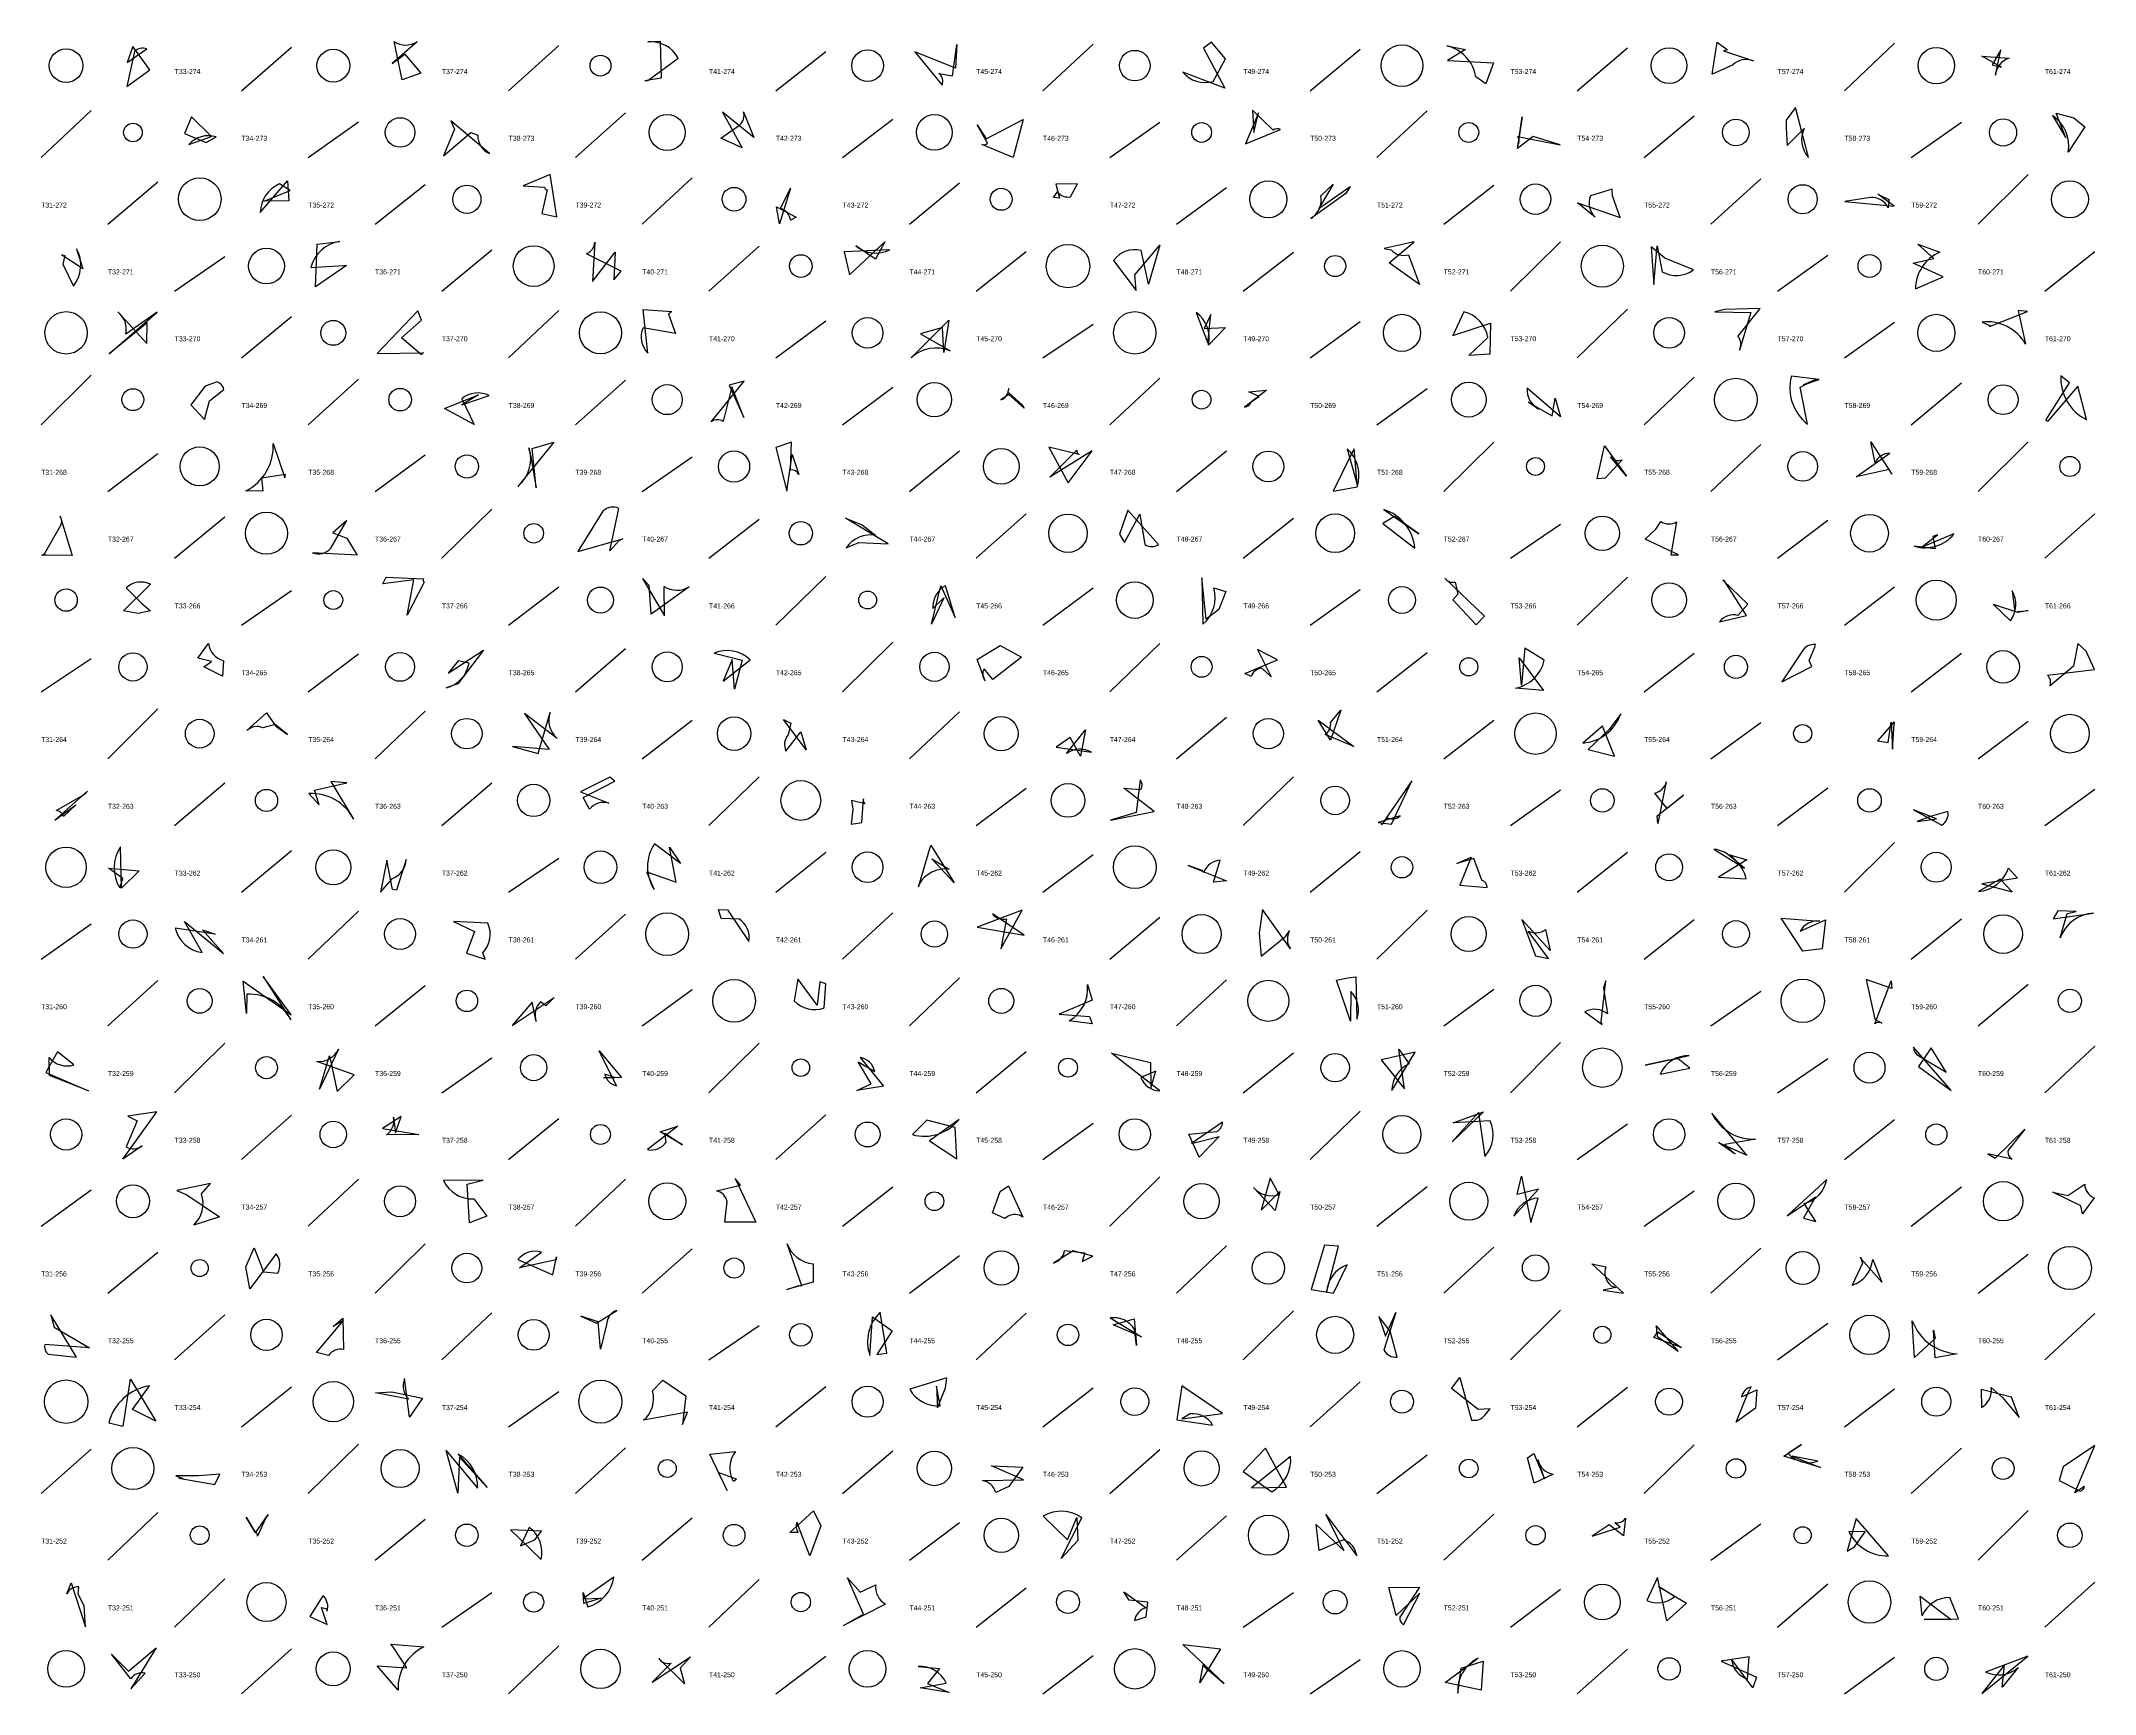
# Model space of a CAD drawing. Header units: millimetres. Extents: x -1 to 9990, y 0 to 15990.
# Drawn here: x 1240 to 2470, y 10000 to 10990 of the extents above; entities that cross this region are included whole.
import ezdxf

# ---------------------------------------------------------------- set-up
doc = ezdxf.new("R2010")
doc.units = ezdxf.units.MM
doc.layers.add('TEXT', color=3, linetype='Continuous')
doc.layers.add('WALL', color=1, linetype='Continuous')

msp = doc.modelspace()

# ---------------------------------------------------------------- linework, layer by layer
for points in [[(1295, 10986.5), (1291.5, 10976.9), (1303.4, 10985, 0.3), (1295.9, 10983.4), (1291.4, 10962.6), (1305.2, 10972.5)], [(1467.4, 10970.6), (1456.3, 10966.6), (1451.5, 10989.4, 0.3), (1465.2, 10989.3), (1450.3, 10976.2), (1457.9, 10981.9)], [(1601.5, 10965.9), (1603.3, 10966.1), (1621.6, 10979.4, 0.3), (1603.4, 10989.2), (1610.7, 10989.7), (1611.4, 10967.5)], [(1787.6, 10973.5), (1763.2, 10983.2), (1779.7, 10963.3, 0.3), (1777.7, 10970.3), (1785.9, 10968.9), (1788.5, 10987.7)], [(1936.2, 10985.4), (1949, 10961.5), (1923.7, 10971.2, 0.3), (1941.9, 10965.6), (1949.3, 10979.1), (1941, 10989)], [(2109.8, 10976.6), (2105.2, 10964.1), (2099.3, 10968.3, 0.3), (2081.8, 10986.9), (2093, 10984.7), (2082.3, 10978)], [(2250, 10984.4), (2247.6, 10983.9), (2265.6, 10977.8, 0.3), (2253, 10975.3), (2240.7, 10969.9), (2243.8, 10989)], [(2414.1, 10974.1), (2402.2, 10980.7), (2418.6, 10979.5, 0.3), (2410.4, 10969.4), (2413.7, 10984.4), (2408.4, 10975.5)], [(1659.8, 10925.7), (1647.1, 10931.6), (1658.2, 10939.4, 0.3), (1660.7, 10947.4), (1666.9, 10932), (1648, 10947.2)], [(1969.1, 10946.7), (1961.3, 10928.1), (1982.2, 10936.7, 0.3), (1977.9, 10936.3), (1965.4, 10948.4), (1966.2, 10934.9)], [(2285.1, 10937.6), (2285.6, 10927.1), (2295.8, 10937.3, 0.3), (2298.4, 10920.1), (2290.7, 10949.9), (2285, 10942.3)], [(1325.8, 10934.3), (1338.8, 10928.9), (1344.9, 10932.3, 0.3), (1328.4, 10927.7), (1342, 10932.5), (1330, 10944.4)], [(1481, 10921), (1497.3, 10934.9), (1501.5, 10933.4, 0.3), (1508.6, 10922.4), (1485.3, 10942), (1487.6, 10936.9)], [(1828.1, 10942.8), (1822.2, 10920.1), (1803.3, 10927.7, 0.3), (1806.7, 10928.6), (1800.6, 10939.5), (1806, 10931.1)], [(2124.1, 10925.4), (2126.9, 10944.3), (2124.4, 10927.1, 0.3), (2124.3, 10932.5), (2149.8, 10927.5), (2133.6, 10932.5)], [(2457.4, 10943.8), (2463.9, 10938.4), (2454, 10923.1, 0.3), (2444.5, 10945.2), (2452.6, 10931.7), (2446.7, 10946.5)], [(1373.7, 10893.8), (1389.2, 10900.2), (1382.8, 10904.2, 0.3), (1371.3, 10887), (1387.5, 10906.1), (1388.4, 10894.1)], [(1544.9, 10909.8), (1528.8, 10903), (1541.4, 10902.2, 0.3), (1543, 10900.6), (1539.8, 10886.5), (1548.8, 10884.4)], [(1680.5, 10890.5), (1692.3, 10884.2), (1688.9, 10882.4, 0.3), (1682.9, 10889.4), (1688.8, 10901.7), (1682.2, 10880.3)], [(1849.9, 10895.6), (1846.3, 10896), (1848.7, 10899.5, 0.3), (1856.4, 10896.5), (1860.6, 10904.3), (1847.7, 10904)], [(2023.9, 10902.7), (2021.4, 10898.5), (2000.5, 10883.4, 0.3), (2006.5, 10897), (2013.8, 10904.1), (2005.2, 10889.4)], [(2181, 10897), (2180.8, 10901.1), (2167.9, 10897, 0.3), (2170.7, 10884.2), (2160.2, 10892.8), (2185.7, 10884.1)], [(2339.9, 10898), (2346.5, 10894.8), (2346.2, 10889.9, 0.3), (2335.5, 10896.1), (2320.3, 10893.7), (2349.8, 10890.9)], [(1254.2, 10861.3), (1253, 10856.2), (1259.4, 10843, 0.3), (1261.3, 10865.3), (1265, 10853.4), (1252.2, 10861.8)], [(1404.4, 10842.6), (1405.3, 10868.2), (1418.9, 10869.7, 0.3), (1401.5, 10854.2), (1421.4, 10855.4), (1422.9, 10855.3)], [(1583.1, 10846.7), (1587.4, 10851.9), (1566.7, 10862.4, 0.3), (1571.6, 10869.4), (1570.3, 10845.7), (1583.8, 10863.3)], [(1745.3, 10869.6), (1739.8, 10859.1), (1727.9, 10867.1, 0.3), (1748.3, 10864.8), (1720.9, 10863.6), (1724.1, 10849.7)], [(1910, 10867.6), (1903.2, 10844.1), (1898.9, 10864.4, 0.3), (1882.2, 10858.3), (1895.9, 10840.3), (1895.1, 10849.7)], [(2062.3, 10869.6), (2044.4, 10865.6), (2048.6, 10864.7, 0.3), (2058.9, 10861.8), (2065.6, 10843.9), (2047.4, 10856.9)], [(2205.8, 10843.9), (2207.8, 10867.1), (2210.9, 10851.6, 0.3), (2229.5, 10852.7), (2212.4, 10859.8), (2204.3, 10866.6)], [(2373.6, 10859.6), (2364, 10868.1), (2377.2, 10863.3, 0.3), (2362.5, 10841.3), (2379.2, 10848.5), (2361.1, 10856.7)], [(1280.7, 10802.5), (1309.6, 10827.3), (1290.7, 10814.3, 0.3), (1286, 10827.5), (1303.3, 10808.6), (1303.5, 10821.1)], [(1465.7, 10828.1), (1441.2, 10802.7), (1469.1, 10803.1, 0.3), (1467.9, 10801.9), (1455.9, 10812), (1467.9, 10822.5)], [(1615.8, 10826.1), (1620, 10814.6), (1600.5, 10818.1, 0.3), (1603.4, 10802.8), (1600.5, 10829), (1617.7, 10827.7)], [(1936.6, 10817.6), (1949.4, 10818.2), (1939.2, 10807.7, 0.3), (1931.7, 10827.2), (1938.7, 10808.8), (1940.6, 10826)], [(2107.6, 10802.2), (2095, 10801.4), (2106.5, 10812.2, 0.3), (2092, 10827.6), (2085.4, 10813.4), (2108.1, 10820.9)], [(2242.4, 10827.5), (2264, 10827.2), (2257.1, 10804.6, 0.3), (2256.2, 10812.9), (2269.6, 10829.5), (2248.4, 10829)], [(2429.6, 10827.8), (2424, 10828.4), (2428.4, 10808.3, 0.3), (2402.4, 10821.5), (2407.5, 10819.2), (2406.8, 10818.9)], [(1779.9, 10818.3), (1766.6, 10814.5), (1784.4, 10804.2, 0.3), (1761.1, 10800), (1783.7, 10822.5), (1780.6, 10803.3)], [(2295.4, 10783.9), (2304.9, 10787), (2288.2, 10789.1, 0.3), (2297.9, 10760.4), (2293.5, 10782.5), (2302.8, 10787)], [(2440.6, 10762.7), (2454.8, 10785.1), (2449.6, 10789.3, 0.3), (2464.9, 10763.1), (2459.8, 10783), (2441.6, 10761.9)], [(1337.8, 10763.2), (1340.9, 10774.2), (1349.4, 10781, 0.3), (1345.4, 10785.6), (1338.2, 10783), (1329.6, 10771.9)], [(1502, 10777.9), (1491.9, 10772), (1508.4, 10777.4, 0.3), (1492, 10775.5), (1499.3, 10760.2), (1481.6, 10769.8)], [(1660.8, 10764.3), (1653.6, 10782.7), (1648.5, 10762, 0.3), (1641.4, 10761.8), (1661.1, 10786.1), (1652.1, 10783.6)], [(1828.7, 10769.9), (1819.5, 10778.1), (1814.8, 10774.8, 0.3), (1819.5, 10781.7), (1818.9, 10779.7), (1827.9, 10771.5)], [(1973.9, 10780.7), (1972.6, 10779.6), (1960.8, 10770.5, 0.3), (1964.8, 10773.9), (1969.4, 10776.9), (1963.3, 10779.7)], [(2146.8, 10775.8), (2149.9, 10764.8), (2129.9, 10781.9, 0.3), (2136.8, 10769.4), (2130.6, 10773.4), (2145, 10765.4)], [(1372.1, 10728), (1372.9, 10720.3), (1362.6, 10720.4, 0.3), (1379, 10748.7), (1385.9, 10728.1), (1386.4, 10730.2)], [(1534.2, 10745.7), (1547, 10749.5), (1525.6, 10723, 0.3), (1532.2, 10746.2), (1533.4, 10740.7), (1536.4, 10722.3)], [(1686.6, 10720.3), (1689.9, 10742.2), (1693.9, 10730.1, 0.3), (1688.8, 10733), (1689.4, 10749.6), (1680, 10746.4)], [(1869.4, 10744.4), (1844.1, 10728.5), (1860.2, 10744.8, 0.3), (1861.6, 10742.1), (1843.5, 10746.6), (1855.1, 10725.2)], [(2024.6, 10742.2), (2013.9, 10720.3), (2028.1, 10722.7, 0.3), (2022.1, 10745.6), (2028.2, 10724.2), (2026.3, 10745.5)], [(2176.2, 10747.4), (2189.5, 10729.2), (2179.8, 10740.7, 0.3), (2186.8, 10739), (2176.6, 10727.9), (2172, 10727.6)], [(2346.7, 10733.2), (2327.1, 10728.7), (2347.1, 10742.9, 0.3), (2338.4, 10737.2), (2335.7, 10749.7), (2348.3, 10730.4)], [(1240.4, 10681.9), (1242.1, 10682.7), (1251.6, 10699.5, 0.3), (1251.4, 10705.2), (1258.6, 10681.7), (1243.3, 10681.8)], [(1423.1, 10692.1), (1429.2, 10681.9), (1402.6, 10683.2, 0.3), (1413.5, 10686), (1423.2, 10702.6), (1414.7, 10695.2)], [(1586.1, 10690.4), (1580.7, 10684.5), (1586.1, 10709.9, 0.3), (1576.5, 10708.3), (1561.4, 10684.1), (1588.4, 10691.7)], [(1721.8, 10704), (1731.8, 10700.1), (1740, 10693.7, 0.3), (1722.1, 10686.2), (1729.7, 10689.4), (1747.4, 10688.6)], [(1888.8, 10689.5), (1898, 10706.4), (1901.1, 10688.2, 0.3), (1909.1, 10688.2), (1890.9, 10708.8), (1885.8, 10694.4)], [(2050.6, 10705.1), (2043.5, 10700.9), (2062.8, 10686, 0.3), (2044.2, 10709.2), (2050.8, 10704.6), (2065.2, 10694.6)], [(2200.7, 10691.4), (2207.1, 10697.5), (2210, 10702.1, 0.3), (2219.5, 10701.9), (2216.1, 10682), (2220.6, 10682.1)], [(2373, 10693), (2374.4, 10685.6), (2361.8, 10687.2, 0.3), (2385.6, 10694.6), (2365.9, 10686.5), (2375.7, 10694)], [(1298.1, 10647), (1289.4, 10648.5), (1305.5, 10664.5, 0.3), (1290.9, 10662.4), (1300.3, 10652.9), (1305.5, 10648.6)], [(1444.6, 10664.8), (1446.7, 10668.7), (1469, 10667.8, 0.3), (1469.4, 10665.7), (1459.2, 10646), (1463.2, 10667.1)], [(1600.1, 10667.9), (1613.4, 10645.5), (1613.2, 10663.2, 0.3), (1628.1, 10663), (1605.4, 10646.5), (1604.2, 10663.7)], [(1937.8, 10643.5), (1935.2, 10668.4), (1935.7, 10640.5, 0.3), (1942.3, 10662.4), (1949.5, 10660.1), (1945.4, 10649.3)], [(2099.4, 10640.2), (2104.4, 10645.3), (2080.6, 10668.1, 0.3), (2086.9, 10665.8), (2088.4, 10658.6), (2085.4, 10655.2)], [(2247.2, 10666.9), (2262.1, 10652.6), (2256.2, 10645.8, 0.3), (2245.2, 10641.9), (2261.3, 10645.8), (2248, 10666.7)], [(1778.9, 10663.5), (1787.5, 10644.6), (1781.7, 10663.6, 0.3), (1774.1, 10649.9), (1780.7, 10656.4), (1773.3, 10640.6)], [(2423.9, 10647.5), (2409.2, 10652.4), (2419.4, 10642.6, 0.3), (2420.4, 10660.5), (2422, 10648), (2430, 10648.8)], [(1342, 10618.2), (1333.9, 10620.2), (1340.3, 10628.9, 0.3), (1349.2, 10618.7), (1348.7, 10609.4), (1337.5, 10615)], [(1827.1, 10620.8), (1810, 10607.5), (1804.7, 10613.8, 0.3), (1805.3, 10606.7), (1800.7, 10619.5), (1814.3, 10627.8)], [(2298.8, 10618.9), (2302.2, 10626.8), (2302.6, 10628.3, 0.3), (2294.8, 10624.5), (2282.5, 10606.1), (2300.5, 10615.3)], [(2459.8, 10629), (2457.1, 10615.5), (2443.1, 10603.7, 0.3), (2441.6, 10610.1), (2469.8, 10613.5), (2464.8, 10624.3)], [(1504.9, 10624.9), (1489.5, 10604.8), (1482.5, 10602.4, 0.3), (1496.3, 10617.3), (1489.8, 10618.6), (1483.7, 10611.2)], [(1653.9, 10619.4), (1648.4, 10606.5), (1664.6, 10619.3, 0.3), (1643, 10623.2), (1659.8, 10619), (1655.2, 10601.6)], [(1968.4, 10625.3), (1976.6, 10609.1), (1971.1, 10614.2, 0.3), (1964.7, 10609.3), (1961, 10611), (1980.4, 10619.2)], [(2125.1, 10620.5), (2139.7, 10600.8), (2123, 10602.3, 0.3), (2140.2, 10619), (2128.6, 10626.2), (2126.5, 10604.1)], [(1387.5, 10574.4), (1380.1, 10580.5), (1372.9, 10578.5, 0.3), (1363.3, 10576.9), (1375.1, 10587.4), (1380.3, 10579.7)], [(1522.4, 10567.3), (1537.6, 10563.2), (1544.8, 10587.7, 0.3), (1549, 10572.2), (1529.5, 10587.1), (1544.3, 10565.5)], [(1684.7, 10583.5), (1689, 10581.2), (1687.4, 10574.3, 0.3), (1686.1, 10564.6), (1695, 10576), (1698.2, 10565.3)], [(2004.9, 10583), (2026.2, 10567.3), (2009.1, 10574.5, 0.3), (2012.2, 10581.7), (2018.4, 10589.1), (2012.3, 10571.1)], [(2182.3, 10561.6), (2175.1, 10579.5), (2163.4, 10569.4, 0.3), (2186, 10586.8), (2179.1, 10577.4), (2166.5, 10565.5)], [(2348, 10581.8), (2348.7, 10565.8), (2349.8, 10580.9, 0.3), (2349.7, 10582), (2339.7, 10570.8), (2346.2, 10569.8)], [(1856.3, 10572.8), (1847.9, 10566.9), (1869, 10563.9, 0.3), (1854.1, 10563.1), (1865.5, 10577.2), (1862.4, 10561.6)], [(1423.1, 10545.5), (1413.6, 10546.3), (1427.2, 10523.7, 0.3), (1400.4, 10539.1), (1406.6, 10532.4), (1403.7, 10541.2)], [(1580.6, 10548.9), (1563.1, 10540.1), (1580, 10533.4, 0.3), (1568.5, 10529.8), (1564.6, 10536.8), (1583.6, 10546.6)], [(1906.6, 10528.4), (1888.5, 10542.3), (1898.7, 10541.5, 0.3), (1898.3, 10547.4), (1895.8, 10527.7), (1880.5, 10523.2)], [(2060.9, 10546.8), (2042.7, 10520.5), (2046.3, 10524.6, 0.3), (2054, 10525.8), (2040.8, 10521.9), (2048.7, 10520.8)], [(2223.6, 10538.2), (2213.9, 10530.2), (2206.4, 10539.4, 0.3), (2213.3, 10546.2), (2208.3, 10521.3), (2207.9, 10525.8)], [(1248.2, 10523.2), (1260.8, 10532.3), (1253.5, 10525.4, 0.3), (1249.1, 10528.9), (1266.2, 10538.8), (1267.8, 10540.5)], [(1725.1, 10520.9), (1731.6, 10521.8), (1732.5, 10535.9, 0.3), (1733.5, 10533), (1725.3, 10534.9), (1726.1, 10529.8)], [(2375.1, 10523.9), (2361.3, 10529.3), (2378.3, 10520.2, 0.3), (2382, 10528.4), (2372.2, 10525.6), (2363.5, 10522.4)], [(1298.8, 10492.8), (1288.2, 10482.5), (1287.6, 10507.3, 0.3), (1287.2, 10482.6), (1289, 10488.2), (1280.3, 10494.4)], [(1616.3, 10507.1), (1622.9, 10497.3), (1607.4, 10509.1, 0.3), (1607.2, 10481.7), (1602.7, 10492.3), (1620.4, 10486)], [(1786.8, 10485.7), (1773.4, 10500.1), (1783.9, 10493.9, 0.3), (1765.8, 10484.8), (1765.5, 10483.3), (1772.8, 10508.3)], [(2261.6, 10499.5), (2244.5, 10489.1), (2261.2, 10488, 0.3), (2241.8, 10505.9), (2260.2, 10494.5), (2249.9, 10502.9)], [(1447, 10499.3), (1443.2, 10480), (1450.4, 10488.2, 0.3), (1458.6, 10499.6), (1452.9, 10481.3), (1450.4, 10481.6)], [(1949.9, 10486.9), (1942.1, 10486), (1946.1, 10499.2, 0.3), (1936.3, 10491.9), (1935.3, 10493), (1926.9, 10496.1)], [(2096.5, 10501), (2089.6, 10484.3), (2106.1, 10482.9, 0.3), (2102.8, 10487.3), (2098, 10500.3), (2087.8, 10497.3)], [(2420.4, 10480.3), (2413.2, 10487.8), (2400.3, 10480.5, 0.3), (2418.3, 10494.5), (2423.7, 10488.5), (2402.2, 10485)], [(1645.6, 10469.8), (1651, 10469.6), (1663.9, 10450.6, 0.3), (1657.9, 10464.1), (1658.5, 10464), (1647.2, 10464.3)], [(1800.7, 10459.1), (1828.7, 10454.4), (1809.7, 10467.1, 0.3), (1818.1, 10464.2), (1814.8, 10446.2), (1827.6, 10469.4)], [(1970.7, 10441.8), (1985.4, 10453.7), (1987.7, 10457, 0.3), (1988.3, 10446.1), (1971.5, 10469.7), (1969.5, 10455.6)], [(2447.7, 10469), (2444.9, 10464.2), (2469.1, 10467.5, 0.3), (2449.2, 10452.8), (2453.3, 10467.3), (2458.8, 10468.6)], [(1336.7, 10457.6), (1344.3, 10454.9), (1320.3, 10458.5, 0.3), (1336.4, 10443.9), (1325.9, 10462.5), (1349.3, 10443.4)], [(1494.7, 10443.6), (1506, 10440), (1504.6, 10443.8, 0.3), (1507.6, 10461.5), (1486.9, 10462.5), (1499.5, 10456.6)], [(2135, 10442), (2142.8, 10440.3), (2130.5, 10456.8, 0.3), (2140.9, 10457.8), (2143.8, 10445.1), (2126.8, 10463.7)], [(2295, 10444.8), (2282, 10464.5), (2305.2, 10462.8, 0.3), (2293.4, 10456.7), (2308.6, 10463.5), (2306.6, 10446.2)], [(1389.8, 10406.7), (1373.1, 10429.5), (1389.5, 10403.6, 0.3), (1363.3, 10419), (1363.1, 10407.5), (1361, 10426.7)], [(1704.7, 10412.5), (1693.2, 10428.1), (1691, 10415, 0.3), (1708.9, 10410.8), (1710, 10425.2), (1706.4, 10426.3)], [(1867.9, 10405.6), (1869.5, 10401.3), (1855.7, 10403.1, 0.3), (1866.6, 10424.7), (1869.4, 10415.5), (1849.8, 10407)], [(2022.6, 10428.8), (2027.4, 10429.4), (2027.9, 10404, 0.3), (2024.3, 10420.7), (2024.2, 10402.9), (2015.7, 10427.4)], [(2177, 10427), (2175.7, 10422.8), (2178, 10407.3, 0.3), (2164.6, 10408.5), (2174.8, 10400.8), (2174.4, 10402.5)], [(2333.1, 10427.7), (2338.2, 10404.1), (2342.4, 10401.7, 0.3), (2338.2, 10401.2), (2347.9, 10427), (2348.4, 10422.4)], [(1547.3, 10417), (1542.2, 10412.1), (1539.1, 10414.4, 0.3), (1536.5, 10402.6), (1534.1, 10414.3), (1522.1, 10400.2)], [(1268.5, 10361.2), (1245.1, 10370.4), (1244.9, 10381, 0.3), (1259.6, 10376.6), (1249.9, 10384.5), (1242.8, 10372.1)], [(1417.4, 10360.7), (1427.6, 10370.8), (1405.2, 10378.6, 0.3), (1418.2, 10386.1), (1406.7, 10362.2), (1412.7, 10382)], [(1576.8, 10368.9), (1583.5, 10369.2), (1577.7, 10371.2, 0.3), (1584.7, 10364.1), (1574.2, 10385.1), (1587.6, 10369.1)], [(1904.6, 10362.9), (1907.7, 10373), (1898.6, 10369.1, 0.3), (1909.9, 10361.1), (1881, 10383.7), (1904.5, 10378)], [(2056.5, 10362.4), (2053.2, 10386.1), (2059.3, 10377.2, 0.3), (2049, 10361.3), (2062.9, 10384.3), (2042.6, 10379.7)], [(2214.4, 10379.5), (2200.6, 10376.4), (2227.1, 10382.2, 0.3), (2209.6, 10371.2), (2227.5, 10374.6), (2220.5, 10380.2)], [(2364.3, 10375.6), (2383.9, 10361.4), (2361.4, 10387.3, 0.3), (2364.6, 10382.1), (2380.9, 10372.4), (2372, 10386.9)], [(1737.1, 10365.3), (1729.3, 10378.4), (1739.3, 10372.7, 0.3), (1730.5, 10381.1), (1744.5, 10364), (1728.5, 10361.3)], [(1292, 10345.9), (1297.5, 10343.1), (1290.9, 10327.5, 0.3), (1300.5, 10328.2), (1288.9, 10320.2), (1309.4, 10348.6)], [(1444.4, 10338.6), (1466.3, 10335), (1446.8, 10334.8, 0.3), (1451.1, 10345.3), (1452.3, 10336), (1455.7, 10345.7)], [(2085, 10330.6), (2100.8, 10348.2), (2104.7, 10321.9, 0.3), (2107.9, 10343.1), (2085.6, 10342), (2103.9, 10348.6)], [(2244.6, 10330.1), (2261.6, 10322.6), (2240.6, 10347.7, 0.3), (2266.8, 10332.2), (2248.3, 10329), (2254.6, 10323.3)], [(1610.7, 10336.6), (1621.3, 10339.9), (1603.1, 10325.9, 0.3), (1614.4, 10330.4), (1613.6, 10335.7), (1624.1, 10328.7)], [(1787.4, 10339.2), (1770.4, 10343.6), (1761.8, 10334.9, 0.3), (1789.8, 10344), (1772, 10331.2), (1788.4, 10320.4)], [(1933.6, 10321.4), (1927.4, 10335.2), (1944.1, 10336.8, 0.3), (1947.5, 10342.3), (1928.9, 10329.5), (1945.5, 10333.7)], [(2410.3, 10320.9), (2428.1, 10338.1), (2418.2, 10325.7, 0.3), (2419, 10321.4), (2420.4, 10320.2), (2405.8, 10323.5)], [(1495.1, 10305.2), (1504.7, 10307.7), (1481, 10307.4, 0.3), (1499.1, 10296.4), (1507, 10286), (1496.6, 10282)], [(1668, 10282.5), (1649.5, 10282.5), (1650.8, 10294.9, 0.3), (1644.5, 10301.2), (1658.8, 10304.7), (1655.6, 10308.7)], [(1981.9, 10300.8), (1979.1, 10289.4), (1966.1, 10303.2, 0.3), (1981.4, 10299), (1976.1, 10308.9), (1970.6, 10289.6)], [(2126.5, 10310), (2132.1, 10282.2), (2136.5, 10296.9, 0.3), (2122, 10286.1), (2136.7, 10302.3), (2124, 10299.1)], [(2295.4, 10284.8), (2302.8, 10282.8), (2295.8, 10293.6, 0.3), (2309.4, 10308), (2285.6, 10286.2), (2302.7, 10297.7)], [(1327.3, 10298.9), (1346.8, 10285.7), (1331.4, 10280.7, 0.3), (1336, 10299.4), (1341.5, 10305.6), (1321.3, 10301.4)], [(1814.3, 10300.9), (1819.4, 10304.3), (1828, 10285.5, 0.3), (1819.1, 10286), (1817.1, 10284.6), (1809.7, 10288.1)], [(2444.8, 10300.5), (2453.7, 10298.4), (2463.9, 10305.2, 0.3), (2469.5, 10297.1), (2462.5, 10287.5), (2461.5, 10292.3)], [(1367.6, 10267.2), (1373.2, 10252.8), (1381.7, 10252, 0.3), (1380.8, 10263.6), (1365, 10242.6), (1362.6, 10255.7)], [(1548.5, 10260), (1526.6, 10255.2), (1539.6, 10264.6, 0.3), (1525.6, 10260.1), (1546.4, 10251), (1548.7, 10261.7)], [(1693.8, 10244.6), (1695.6, 10244.4), (1686.9, 10269.5, 0.3), (1702.3, 10257.6), (1702.3, 10246.5), (1686.6, 10242.1)], [(1869.9, 10262.1), (1858, 10265.4), (1846.3, 10258, 0.3), (1853, 10265.6), (1865, 10264.1), (1863.5, 10259)], [(2000.7, 10242.2), (2014.1, 10240), (2022.2, 10256.9, 0.3), (2009.8, 10240.4), (2017, 10268.2), (2008.7, 10268.8)], [(2329.6, 10261.5), (2330.9, 10257.9), (2324.7, 10244.8, 0.3), (2336.9, 10260.1), (2342.4, 10246.6), (2329.9, 10260.7)], [(2187.7, 10240), (2168.7, 10257.5), (2177, 10255.8, 0.3), (2180.2, 10244.4), (2183.1, 10243.3), (2175.4, 10241.7)], [(1247.9, 10219.7), (1269, 10207.3), (1242.3, 10209.2, 0.3), (1244.2, 10203.5), (1261.2, 10201.6), (1245.9, 10226.9)], [(1415, 10220.1), (1420.7, 10225), (1421.2, 10206.2, 0.3), (1412.2, 10202.7), (1404.9, 10204.5), (1421.2, 10223.6)], [(1563.2, 10226.1), (1572.6, 10222), (1584.8, 10229.6, 0.3), (1578.8, 10222), (1575, 10206.5), (1573.6, 10222.8)], [(1740.5, 10203.3), (1746.6, 10204), (1742.5, 10228.5, 0.3), (1736.4, 10202.7), (1737.9, 10225.7), (1749.6, 10217.4)], [(1894.7, 10224.5), (1896.1, 10208.6), (1894.9, 10218.3, 0.3), (1880.2, 10225.1), (1899, 10213.8), (1882.1, 10221)], [(2045.1, 10214.2), (2051.4, 10228.3), (2044.2, 10205.8, 0.3), (2052.1, 10201.7), (2047.9, 10217.2), (2041.1, 10225.9)], [(2374.3, 10212.8), (2361.9, 10201.5), (2360.6, 10223.4, 0.3), (2387.6, 10203.7), (2374.3, 10201.3), (2373.3, 10217.9)], [(2208.3, 10216.9), (2222.4, 10207.4), (2205.9, 10213.5, 0.3), (2207.2, 10220.5), (2220.4, 10205), (2208, 10213.8)], [(1308.8, 10163.3), (1294.8, 10170.3), (1305, 10184.5, 0.3), (1280.5, 10162.3), (1289.1, 10160.4), (1293.5, 10188.4)], [(1468.5, 10177.1), (1460.7, 10165.8), (1457.7, 10188.9, 0.3), (1460.2, 10176.4), (1440.2, 10180.3), (1450.1, 10180.9)], [(1624.1, 10161.4), (1627.1, 10168.7), (1600.8, 10163.9, 0.3), (1606.2, 10181.4), (1612.4, 10187.9), (1626.1, 10178.4)], [(1781.7, 10183.2), (1782.5, 10189.3), (1760.2, 10182.5, 0.3), (1778.5, 10172.6), (1776.3, 10184.3), (1776.8, 10171.3)], [(1923.1, 10184.5), (1920.2, 10164.1), (1941.6, 10161, 0.3), (1928.2, 10167.7), (1923.2, 10164.8), (1947.5, 10167.9)], [(2084.7, 10182.9), (2089.7, 10189.4), (2096.7, 10164, 0.3), (2104.6, 10167), (2107.9, 10170.8), (2100.7, 10170.4)], [(2255.1, 10162.8), (2261.9, 10179.5), (2264.2, 10183.8, 0.3), (2258.3, 10177.9), (2267.6, 10182), (2266.8, 10171.2)], [(2420, 10177.7), (2401.8, 10182.2), (2402.1, 10171.5, 0.3), (2407.9, 10183.4), (2414.7, 10177.4), (2424.7, 10165.6)], [(2283.6, 10142.4), (2294.3, 10149.3), (2286.3, 10143.9, 0.3), (2304.1, 10139.3), (2288.6, 10142.3), (2305.7, 10135.6)], [(2450.9, 10136), (2448.5, 10127.8), (2461.2, 10121.5, 0.3), (2463.8, 10124.3), (2457.9, 10120.5), (2470, 10148.7)], [(1489.5, 10120.3), (1482.6, 10145.8), (1501.3, 10123.2, 0.3), (1489.8, 10143.5), (1507.2, 10123.7), (1490.6, 10141.7)], [(1650.9, 10121.9), (1640.6, 10143.6), (1655.8, 10145.1, 0.3), (1654.5, 10127.3), (1656.4, 10128.6), (1645.5, 10132.6)], [(1827.9, 10135.7), (1819.5, 10124.3), (1811.7, 10120.6, 0.3), (1803.7, 10127.8), (1828.3, 10128.2), (1809.2, 10136.5)], [(1973.3, 10147.1), (1960, 10133.2), (1977, 10121.1, 0.3), (1988.3, 10142.2), (1964.8, 10123.5), (1985.8, 10123.8)], [(2134, 10144), (2140.3, 10128.7), (2136.5, 10140.1, 0.3), (2145.6, 10131.5), (2134.2, 10126.2), (2130.1, 10141.3)], [(1334.2, 10130.5), (1320.8, 10130.6), (1324.9, 10128.9, 0.3), (1322.5, 10129.2), (1344.1, 10125.4), (1347, 10131.6)], [(1376, 10107.4), (1374.5, 10105.1), (1369.7, 10094.5, 0.3), (1368.3, 10096.9), (1362.8, 10105.8), (1368.5, 10096.4)], [(1539.7, 10097.5), (1521.1, 10098.2), (1539.5, 10080.4, 0.3), (1532.3, 10099.7), (1527.1, 10088.7), (1535.6, 10092.3)], [(1706.9, 10100.6), (1700.3, 10082.7), (1692.7, 10102.8, 0.3), (1693.5, 10096.7), (1688.5, 10096.7), (1702.5, 10109.6)], [(1860.9, 10091.9), (1851, 10081), (1863.3, 10105.4, 0.3), (1840.2, 10106.4), (1854.7, 10092.2), (1860.2, 10105.7)], [(2020.3, 10085.7), (2009.5, 10107.4), (2027.9, 10082.6, 0.3), (2019.9, 10092.2), (2005.5, 10085.8), (2003.7, 10101.4)], [(2169, 10094.4), (2185.7, 10099.9), (2182.5, 10102.5, 0.3), (2188.8, 10105.2), (2187.7, 10094.6), (2179, 10101.2)], [(2326, 10088.1), (2332.5, 10097), (2322.7, 10097.2, 0.3), (2346.4, 10082.7), (2327.1, 10105.1), (2321.7, 10085.4)], [(1265.8, 10052.7), (1262.3, 10059.8), (1262.6, 10064.1, 0.3), (1255.4, 10059.9), (1258, 10066.6), (1266.7, 10040.2)], [(1565.1, 10054.1), (1564.7, 10060.7), (1567.4, 10052.1, 0.3), (1583, 10070), (1564.5, 10057), (1575.4, 10057.3)], [(1722.9, 10069.6), (1730.5, 10061), (1739.9, 10065.4, 0.3), (1745.7, 10053.7), (1720.5, 10041), (1732.5, 10047.7)], [(2047.2, 10063.7), (2065.6, 10064), (2053.8, 10046, 0.3), (2055.9, 10041.4), (2065.7, 10060.4), (2051.6, 10046.9)], [(2213.6, 10043.7), (2208.1, 10069.7), (2201.6, 10056, 0.3), (2218.3, 10058.4), (2208.6, 10064.3), (2225.4, 10054.3)], [(1407.9, 10051.7), (1410.7, 10051.1), (1411.3, 10049.6, 0.3), (1408.8, 10058.8), (1401, 10046.3), (1411.4, 10041.5)], [(1891.7, 10056.1), (1888.4, 10061.1), (1901.8, 10051.5, 0.3), (1894.8, 10044), (1901.9, 10046.1), (1902.8, 10054.9)], [(2367.7, 10044.5), (2388.2, 10044.9), (2383.1, 10057.8, 0.3), (2366.5, 10046.8), (2365.3, 10058.5), (2383.9, 10044.6)], [(1308.9, 10027.6), (1293.7, 10003), (1302.4, 10012.5, 0.3), (1293.7, 10009.1), (1282.2, 10023.8), (1292.3, 10013.7)], [(1450.7, 10028.3), (1449.4, 10029.7), (1469.3, 10028.2, 0.3), (1453.8, 10002.3), (1441.2, 10016.8), (1459, 10015.7)], [(1946.4, 10027), (1934, 10006.6), (1936.2, 10018, 0.3), (1936.3, 10016.7), (1948.5, 10006.2), (1923.8, 10029.5)], [(1622.8, 10015.5), (1625.3, 10006.1), (1609.9, 10021.2, 0.3), (1617.4, 10018.4), (1605.9, 10007.1), (1629, 10022.3)], [(1783.9, 10000.8), (1766.4, 10003.6), (1782.1, 10006.5, 0.3), (1765.3, 10016.5), (1778.1, 10015.3), (1770.9, 10006.3)], [(2102.4, 10002.3), (2080.8, 10006.9), (2100.5, 10021.4, 0.3), (2088.4, 10000.4), (2090.4, 10015.4), (2103.6, 10019.7)], [(2267.4, 10010), (2265.2, 10003.6), (2252.3, 10020.8, 0.3), (2262, 10008.9), (2263, 10022.3), (2246.1, 10019.7)], [(2402.3, 10000.2), (2429.8, 10022.6), (2404.5, 10013.1, 0.3), (2424.1, 10015.8), (2414.5, 10004), (2415.9, 10017.5)]]:
    msp.add_lwpolyline(points, format="xyb", close=True)
for centre, radius in [((1255, 10975), 10.1), ((1415, 10975), 9.82), ((1735, 10975), 9.53), ((1895, 10975), 9.17), ((2055, 10975), 12.5), ((2215, 10975), 10.7), ((2375, 10975), 10.9), ((1575, 10975), 6.26), ((1295, 10935), 5.56), ((1455, 10935), 8.84), ((1615, 10935), 10.8), ((1775, 10935), 10.7), ((1935, 10935), 5.92), ((2095, 10935), 5.95), ((2255, 10935), 7.99), ((2415, 10935), 8.13), ((1335, 10895), 12.8), ((1495, 10895), 8.45), ((1655, 10895), 7.12), ((1815, 10895), 6.58), ((1975, 10895), 11.1), ((2135, 10895), 9.14), ((2295, 10895), 8.72), ((2455, 10895), 11.1), ((1375, 10855), 10.7), ((1535, 10855), 12.2), ((1695, 10855), 6.8), ((1855, 10855), 13), ((2015, 10855), 6.33), ((2175, 10855), 12.6), ((2335, 10855), 6.88), ((1255, 10815), 12.7), ((1575, 10815), 12.6), ((1735, 10815), 9.19), ((1895, 10815), 12.7), ((2055, 10815), 11.1), ((2215, 10815), 9.22), ((2375, 10815), 11.1), ((1415, 10815), 7.47), ((2255, 10775), 12.8), ((1295, 10775), 6.55), ((1455, 10775), 6.77), ((1615, 10775), 8.98), ((1775, 10775), 10.3), ((1935, 10775), 5.62), ((2095, 10775), 10.4), ((2415, 10775), 8.94), ((1335, 10735), 11.7), ((1495, 10735), 6.98), ((1655, 10735), 9.35), ((1815, 10735), 10.7), ((1975, 10735), 9.24), ((2135, 10735), 5.34), ((2295, 10735), 8.87), ((2455, 10735), 6.01), ((1375, 10695), 12.6), ((1695, 10695), 7), ((1855, 10695), 11.5), ((2015, 10695), 11.6), ((2175, 10695), 10.3), ((2335, 10695), 11.3), ((1535, 10695), 5.86), ((1895, 10655), 11), ((2215, 10655), 10.4), ((2375, 10655), 12), ((1255, 10655), 6.69), ((1415, 10655), 5.63), ((1575, 10655), 7.78), ((1735, 10655), 5.34), ((2055, 10655), 8.08), ((1295, 10615), 8.47), ((1455, 10615), 8.65), ((1615, 10615), 9), ((1775, 10615), 8.74), ((1935, 10615), 6.25), ((2095, 10615), 5.44), ((2255, 10615), 6.93), ((2415, 10615), 9.75), ((1335, 10575), 8.6), ((1495, 10575), 9.15), ((1655, 10575), 10), ((1815, 10575), 10.2), ((1975, 10575), 9.07), ((2135, 10575), 12.4), ((2295, 10575), 5.43), ((2455, 10575), 11.6), ((1375, 10535), 6.64), ((1535, 10535), 9.7), ((1695, 10535), 11.9), ((1855, 10535), 10.1), ((2015, 10535), 8.55), ((2175, 10535), 7.03), ((2335, 10535), 7.05), ((1255, 10495), 12.1), ((1415, 10495), 10.5), ((1575, 10495), 9.78), ((1895, 10495), 12.8), ((1735, 10495), 9.18), ((2055, 10495), 6.42), ((2215, 10495), 8.06), ((2375, 10495), 8.96), ((1615, 10455), 12.8), ((1295, 10455), 8.47), ((1455, 10455), 9.26), ((1775, 10455), 7.89), ((1935, 10455), 11.7), ((2095, 10455), 10.5), ((2255, 10455), 8.04), ((2415, 10455), 11.6), ((1335, 10415), 7.43), ((1495, 10415), 6.41), ((1655, 10415), 12.8), ((1815, 10415), 7.47), ((1975, 10415), 12.3), ((2135, 10415), 9.39), ((2295, 10415), 13), ((2455, 10415), 6.94), ((1375, 10375), 6.59), ((1535, 10375), 7.8), ((2015, 10375), 8.53), ((2175, 10375), 11.8), ((2335, 10375), 9.28), ((1695, 10375), 5.27), ((1855, 10375), 5.66), ((1255, 10335), 9.39), ((1895, 10335), 9.44), ((2055, 10335), 11.4), ((2215, 10335), 9.44), ((1415, 10335), 7.93), ((1575, 10335), 5.97), ((1735, 10335), 7.46), ((2375, 10335), 6.35), ((1295, 10295), 9.89), ((1455, 10295), 9.3), ((1615, 10295), 11.1), ((1775, 10295), 5.6), ((1935, 10295), 10.6), ((2095, 10295), 11.4), ((2255, 10295), 10.9), ((2415, 10295), 11.8), ((1335, 10255), 5.12), ((1495, 10255), 8.92), ((1655, 10255), 6.05), ((1815, 10255), 10.3), ((1975, 10255), 9.68), ((2135, 10255), 7.9), ((2295, 10255), 9.84), ((2455, 10255), 12.9), ((1375, 10215), 9.43), ((1535, 10215), 9.24), ((1695, 10215), 6.72), ((1855, 10215), 6.41), ((2015, 10215), 11.1), ((2335, 10215), 11.8), ((2175, 10215), 5.15), ((1255, 10175), 13), ((1415, 10175), 12.1), ((1575, 10175), 12.9), ((1735, 10175), 9.32), ((1895, 10175), 8.31), ((2055, 10175), 6.88), ((2215, 10175), 8.07), ((2375, 10175), 8.75), ((1295, 10135), 12.6), ((1455, 10135), 11.4), ((1615, 10135), 5.36), ((1775, 10135), 10.3), ((1935, 10135), 10.5), ((2095, 10135), 5.56), ((2255, 10135), 5.81), ((2415, 10135), 6.54), ((1335, 10095), 5.62), ((1495, 10095), 6.73), ((1655, 10095), 6.52), ((1815, 10095), 10.3), ((1975, 10095), 12), ((2135, 10095), 5.79), ((2295, 10095), 5.13), ((2455, 10095), 7.33), ((1375, 10055), 11.7), ((1855, 10055), 6.86), ((2015, 10055), 7.12), ((2175, 10055), 10.7), ((2335, 10055), 12.7), ((1535, 10055), 6.04), ((1695, 10055), 5.77), ((1255, 10015), 11), ((1415, 10015), 10.2), ((1575, 10015), 11.8), ((1735, 10015), 11), ((1895, 10015), 12.1), ((2055, 10015), 10.9), ((2215, 10015), 6.68), ((2375, 10015), 6.93)]:
    msp.add_circle(centre, radius)
at = {"layer": 'WALL'}
for p, q in [((1360, 10960), (1390, 10986.1)), ((1520, 10960), (1550, 10987.1)), ((1840, 10960), (1870, 10987.9)), ((2000, 10960), (2030, 10984.9)), ((2160, 10960), (2190, 10985.7)), ((2320, 10960), (2350, 10988.4)), ((1680, 10960), (1710, 10983.4)), ((1240, 10920), (1270, 10948.2)), ((2040, 10920), (2070, 10947.9)), ((1400, 10920), (1430, 10941.4)), ((1560, 10920), (1590, 10946.7)), ((1720, 10920), (1750, 10943)), ((1880, 10920), (1910, 10941.2)), ((2200, 10920), (2230, 10945)), ((2360, 10920), (2390, 10941.2)), ((1280, 10880), (1310, 10905.4)), ((1440, 10880), (1470, 10903.9)), ((1600, 10880), (1630, 10907.9)), ((1760, 10880), (1790, 10904.8)), ((1920, 10880), (1950, 10902.1)), ((2080, 10880), (2110, 10903.4)), ((2240, 10880), (2270, 10907.2)), ((2400, 10880), (2430, 10909.8)), ((1480, 10840), (1510, 10864.7)), ((1640, 10840), (1670, 10867)), ((1800, 10840), (1830, 10863.8)), ((1960, 10840), (1990, 10863.3)), ((2120, 10840), (2150, 10869.5)), ((2280, 10840), (2310, 10861.5)), ((2440, 10840), (2470, 10863.7)), ((1320, 10840), (1350, 10860.7)), ((1360, 10800), (1390, 10824.7)), ((1520, 10800), (1550, 10828.4)), ((2160, 10800), (2190, 10829.1)), ((1680, 10800), (1710, 10822.2)), ((1840, 10800), (1870, 10820.3)), ((2000, 10800), (2030, 10821.9)), ((2320, 10800), (2350, 10821.4)), ((1240, 10760), (1270, 10789.7)), ((1400, 10760), (1430, 10787.2)), ((1880, 10760), (1910, 10787.9)), ((2200, 10760), (2230, 10788.5)), ((1560, 10760), (1590, 10786.7)), ((1720, 10760), (1750, 10782.5)), ((2040, 10760), (2070, 10781.7)), ((2360, 10760), (2390, 10785.1)), ((1280, 10720), (1310, 10742.7)), ((1440, 10720), (1470, 10741.9)), ((1600, 10720), (1630, 10740.8)), ((1760, 10720), (1790, 10744.4)), ((1920, 10720), (1950, 10744.3)), ((2080, 10720), (2110, 10749.5)), ((2240, 10720), (2270, 10748.2)), ((2400, 10720), (2430, 10749.8)), ((1320, 10680), (1350, 10704.8)), ((1480, 10680), (1510, 10709.5)), ((1640, 10680), (1670, 10703.4)), ((1800, 10680), (1830, 10706.7)), ((1960, 10680), (1990, 10704)), ((2280, 10680), (2310, 10702.8)), ((2440, 10680), (2470, 10706.7)), ((2120, 10680), (2150, 10700.4)), ((1680, 10640), (1710, 10669.1)), ((2160, 10640), (2190, 10668.8)), ((1360, 10640), (1390, 10660.8)), ((1520, 10640), (1550, 10662.9)), ((1840, 10640), (1870, 10662.3)), ((2000, 10640), (2030, 10661.4)), ((2320, 10640), (2350, 10663)), ((1720, 10600), (1750, 10629.8)), ((1880, 10600), (1910, 10628.9)), ((1240, 10600), (1270, 10620.1)), ((1400, 10600), (1430, 10622.8)), ((1560, 10600), (1590, 10626)), ((2040, 10600), (2070, 10623.6)), ((2200, 10600), (2230, 10623.2)), ((2360, 10600), (2390, 10623.1)), ((1280, 10560), (1310, 10589.8)), ((1440, 10560), (1470, 10588.5)), ((1600, 10560), (1630, 10583.1)), ((1760, 10560), (1790, 10588.1)), ((1920, 10560), (1950, 10584.8)), ((2080, 10560), (2110, 10583.1)), ((2240, 10560), (2270, 10581.6)), ((2400, 10560), (2430, 10582.5)), ((1320, 10520), (1350, 10545.5)), ((1480, 10520), (1510, 10545.6)), ((1640, 10520), (1670, 10549.1)), ((1800, 10520), (1830, 10542.3)), ((1960, 10520), (1990, 10549.2)), ((2120, 10520), (2150, 10541.4)), ((2280, 10520), (2310, 10542.5)), ((2440, 10520), (2470, 10541.7)), ((1360, 10480), (1390, 10505.1)), ((2000, 10480), (2030, 10504.5)), ((2320, 10480), (2350, 10509.8)), ((1520, 10480), (1550, 10500.4)), ((1680, 10480), (1710, 10504.1)), ((1840, 10480), (1870, 10502.6)), ((2160, 10480), (2190, 10504)), ((1400, 10440), (1430, 10468.7)), ((1720, 10440), (1750, 10467.8)), ((2040, 10440), (2070, 10469.3)), ((1240, 10440), (1270, 10461.1)), ((1560, 10440), (1590, 10466.9)), ((1880, 10440), (1910, 10465.1)), ((2200, 10440), (2230, 10463.7)), ((2360, 10440), (2390, 10464.2)), ((1280, 10400), (1310, 10427.1)), ((1440, 10400), (1470, 10424.1)), ((1600, 10400), (1630, 10421.9)), ((1760, 10400), (1790, 10428.8)), ((1920, 10400), (1950, 10427.5)), ((2080, 10400), (2110, 10422.1)), ((2240, 10400), (2270, 10420.9)), ((2400, 10400), (2430, 10425)), ((1320, 10360), (1350, 10389.7)), ((1640, 10360), (1670, 10389.7)), ((1800, 10360), (1830, 10384.7)), ((1960, 10360), (1990, 10383.8)), ((2120, 10360), (2150, 10390)), ((2440, 10360), (2470, 10387.8)), ((1480, 10360), (1510, 10380.8)), ((2280, 10360), (2310, 10380.4)), ((1360, 10320), (1390, 10346.5)), ((1520, 10320), (1550, 10344.5)), ((1680, 10320), (1710, 10346.7)), ((2000, 10320), (2030, 10348.9)), ((1840, 10320), (1870, 10341.8)), ((2160, 10320), (2190, 10341.3)), ((2320, 10320), (2350, 10343.9)), ((1400, 10280), (1430, 10308.2)), ((1560, 10280), (1590, 10308.2)), ((1880, 10280), (1910, 10309.7)), ((1240, 10280), (1270, 10301.8)), ((1720, 10280), (1750, 10303.6)), ((2040, 10280), (2070, 10303.9)), ((2200, 10280), (2230, 10301.2)), ((2360, 10280), (2390, 10303.6)), ((1280, 10240), (1310, 10264.5)), ((1440, 10240), (1470, 10269.5)), ((1600, 10240), (1630, 10266.6)), ((1760, 10240), (1790, 10262.5)), ((1920, 10240), (1950, 10268.3)), ((2080, 10240), (2110, 10267.5)), ((2240, 10240), (2270, 10267)), ((2400, 10240), (2430, 10263.3)), ((1320, 10200), (1350, 10226.9)), ((1480, 10200), (1510, 10228.1)), ((1800, 10200), (1830, 10227.9)), ((1960, 10200), (1990, 10229.3)), ((2120, 10200), (2150, 10229.8)), ((2280, 10200), (2310, 10222.1)), ((2440, 10200), (2470, 10227.7)), ((1640, 10200), (1670, 10220.7)), ((2000, 10160), (2030, 10186.8)), ((1360, 10160), (1390, 10183.9)), ((1520, 10160), (1550, 10181)), ((1680, 10160), (1710, 10184.1)), ((1840, 10160), (1870, 10183.2)), ((2160, 10160), (2190, 10183.7)), ((2320, 10160), (2350, 10182.7)), ((1400, 10120), (1430, 10149.6)), ((2200, 10120), (2230, 10149.2)), ((1240, 10120), (1270, 10146.6)), ((1560, 10120), (1590, 10147.3)), ((1720, 10120), (1750, 10145.6)), ((1880, 10120), (1910, 10146.3)), ((2040, 10120), (2070, 10143.1)), ((2360, 10120), (2390, 10147.1)), ((1280, 10080), (1310, 10108.7)), ((1440, 10080), (1470, 10104.7)), ((1600, 10080), (1630, 10105.5)), ((1760, 10080), (1790, 10102.7)), ((1920, 10080), (1950, 10106.7)), ((2080, 10080), (2110, 10107.7)), ((2240, 10080), (2270, 10101.8)), ((2400, 10080), (2430, 10109.9)), ((1320, 10040), (1350, 10069)), ((1640, 10040), (1670, 10068.6)), ((1800, 10040), (1830, 10063.5)), ((2120, 10040), (2150, 10062.7)), ((2280, 10040), (2310, 10066)), ((2440, 10040), (2470, 10067)), ((1480, 10040), (1510, 10060.8)), ((1960, 10040), (1990, 10060.8)), ((1360, 10000), (1390, 10026.9)), ((1520, 10000), (1550, 10028.7)), ((2160, 10000), (2190, 10026.8)), ((1680, 10000), (1710, 10022.6)), ((1840, 10000), (1870, 10023)), ((2000, 10000), (2030, 10020.7)), ((2320, 10000), (2350, 10022))]:
    msp.add_line(p, q, dxfattribs=at)

# ---------------------------------------------------------------- texts
at = {"layer": 'TEXT'}
for s, p in [('T33-274', (1320, 10970)), ('T37-274', (1480, 10970)), ('T41-274', (1640, 10970)), ('T45-274', (1800, 10970)), ('T49-274', (1960, 10970)), ('T53-274', (2120, 10970)), ('T57-274', (2280, 10970)), ('T61-274', (2440, 10970)), ('T34-273', (1360, 10930)), ('T38-273', (1520, 10930)), ('T42-273', (1680, 10930)), ('T46-273', (1840, 10930)), ('T50-273', (2000, 10930)), ('T54-273', (2160, 10930)), ('T58-273', (2320, 10930)), ('T31-272', (1240, 10890)), ('T35-272', (1400, 10890)), ('T39-272', (1560, 10890)), ('T43-272', (1720, 10890)), ('T47-272', (1880, 10890)), ('T51-272', (2040, 10890)), ('T55-272', (2200, 10890)), ('T59-272', (2360, 10890)), ('T32-271', (1280, 10850)), ('T36-271', (1440, 10850)), ('T40-271', (1600, 10850)), ('T44-271', (1760, 10850)), ('T48-271', (1920, 10850)), ('T52-271', (2080, 10850)), ('T56-271', (2240, 10850)), ('T60-271', (2400, 10850)), ('T33-270', (1320, 10810)), ('T37-270', (1480, 10810)), ('T41-270', (1640, 10810)), ('T45-270', (1800, 10810)), ('T49-270', (1960, 10810)), ('T53-270', (2120, 10810)), ('T57-270', (2280, 10810)), ('T61-270', (2440, 10810)), ('T34-269', (1360, 10770)), ('T38-269', (1520, 10770)), ('T42-269', (1680, 10770)), ('T46-269', (1840, 10770)), ('T50-269', (2000, 10770)), ('T54-269', (2160, 10770)), ('T58-269', (2320, 10770)), ('T31-268', (1240, 10730)), ('T35-268', (1400, 10730)), ('T39-268', (1560, 10730)), ('T43-268', (1720, 10730)), ('T47-268', (1880, 10730)), ('T51-268', (2040, 10730)), ('T55-268', (2200, 10730)), ('T59-268', (2360, 10730)), ('T32-267', (1280, 10690)), ('T36-267', (1440, 10690)), ('T40-267', (1600, 10690)), ('T44-267', (1760, 10690)), ('T48-267', (1920, 10690)), ('T52-267', (2080, 10690)), ('T56-267', (2240, 10690)), ('T60-267', (2400, 10690)), ('T33-266', (1320, 10650)), ('T37-266', (1480, 10650)), ('T41-266', (1640, 10650)), ('T45-266', (1800, 10650)), ('T49-266', (1960, 10650)), ('T53-266', (2120, 10650)), ('T57-266', (2280, 10650)), ('T61-266', (2440, 10650)), ('T34-265', (1360, 10610)), ('T38-265', (1520, 10610)), ('T42-265', (1680, 10610)), ('T46-265', (1840, 10610)), ('T50-265', (2000, 10610)), ('T54-265', (2160, 10610)), ('T58-265', (2320, 10610)), ('T31-264', (1240, 10570)), ('T35-264', (1400, 10570)), ('T39-264', (1560, 10570)), ('T43-264', (1720, 10570)), ('T47-264', (1880, 10570)), ('T51-264', (2040, 10570)), ('T55-264', (2200, 10570)), ('T59-264', (2360, 10570)), ('T32-263', (1280, 10530)), ('T36-263', (1440, 10530)), ('T40-263', (1600, 10530)), ('T44-263', (1760, 10530)), ('T48-263', (1920, 10530)), ('T52-263', (2080, 10530)), ('T56-263', (2240, 10530)), ('T60-263', (2400, 10530)), ('T33-262', (1320, 10490)), ('T37-262', (1480, 10490)), ('T41-262', (1640, 10490)), ('T45-262', (1800, 10490)), ('T49-262', (1960, 10490)), ('T53-262', (2120, 10490)), ('T57-262', (2280, 10490)), ('T61-262', (2440, 10490)), ('T34-261', (1360, 10450)), ('T38-261', (1520, 10450)), ('T42-261', (1680, 10450)), ('T46-261', (1840, 10450)), ('T50-261', (2000, 10450)), ('T54-261', (2160, 10450)), ('T58-261', (2320, 10450)), ('T31-260', (1240, 10410)), ('T35-260', (1400, 10410)), ('T39-260', (1560, 10410)), ('T43-260', (1720, 10410)), ('T47-260', (1880, 10410)), ('T51-260', (2040, 10410)), ('T55-260', (2200, 10410)), ('T59-260', (2360, 10410)), ('T32-259', (1280, 10370)), ('T36-259', (1440, 10370)), ('T40-259', (1600, 10370)), ('T44-259', (1760, 10370)), ('T48-259', (1920, 10370)), ('T52-259', (2080, 10370)), ('T56-259', (2240, 10370)), ('T60-259', (2400, 10370)), ('T33-258', (1320, 10330)), ('T37-258', (1480, 10330)), ('T41-258', (1640, 10330)), ('T45-258', (1800, 10330)), ('T49-258', (1960, 10330)), ('T53-258', (2120, 10330)), ('T57-258', (2280, 10330)), ('T61-258', (2440, 10330)), ('T34-257', (1360, 10290)), ('T38-257', (1520, 10290)), ('T42-257', (1680, 10290)), ('T46-257', (1840, 10290)), ('T50-257', (2000, 10290)), ('T54-257', (2160, 10290)), ('T58-257', (2320, 10290)), ('T31-256', (1240, 10250)), ('T35-256', (1400, 10250)), ('T39-256', (1560, 10250)), ('T43-256', (1720, 10250)), ('T47-256', (1880, 10250)), ('T51-256', (2040, 10250)), ('T55-256', (2200, 10250)), ('T59-256', (2360, 10250)), ('T32-255', (1280, 10210)), ('T36-255', (1440, 10210)), ('T40-255', (1600, 10210)), ('T44-255', (1760, 10210)), ('T48-255', (1920, 10210)), ('T52-255', (2080, 10210)), ('T56-255', (2240, 10210)), ('T60-255', (2400, 10210)), ('T33-254', (1320, 10170)), ('T37-254', (1480, 10170)), ('T41-254', (1640, 10170)), ('T45-254', (1800, 10170)), ('T49-254', (1960, 10170)), ('T53-254', (2120, 10170)), ('T57-254', (2280, 10170)), ('T61-254', (2440, 10170)), ('T34-253', (1360, 10130)), ('T38-253', (1520, 10130)), ('T42-253', (1680, 10130)), ('T46-253', (1840, 10130)), ('T50-253', (2000, 10130)), ('T54-253', (2160, 10130)), ('T58-253', (2320, 10130)), ('T31-252', (1240, 10090)), ('T35-252', (1400, 10090)), ('T39-252', (1560, 10090)), ('T43-252', (1720, 10090)), ('T47-252', (1880, 10090)), ('T51-252', (2040, 10090)), ('T55-252', (2200, 10090)), ('T59-252', (2360, 10090)), ('T32-251', (1280, 10050)), ('T36-251', (1440, 10050)), ('T40-251', (1600, 10050)), ('T44-251', (1760, 10050)), ('T48-251', (1920, 10050)), ('T52-251', (2080, 10050)), ('T56-251', (2240, 10050)), ('T60-251', (2400, 10050)), ('T33-250', (1320, 10010)), ('T37-250', (1480, 10010)), ('T41-250', (1640, 10010)), ('T45-250', (1800, 10010)), ('T49-250', (1960, 10010)), ('T53-250', (2120, 10010)), ('T57-250', (2280, 10010)), ('T61-250', (2440, 10010))]:
    msp.add_text(s, height=3, dxfattribs=at).set_placement(p)

doc.saveas('drawing.dxf')
